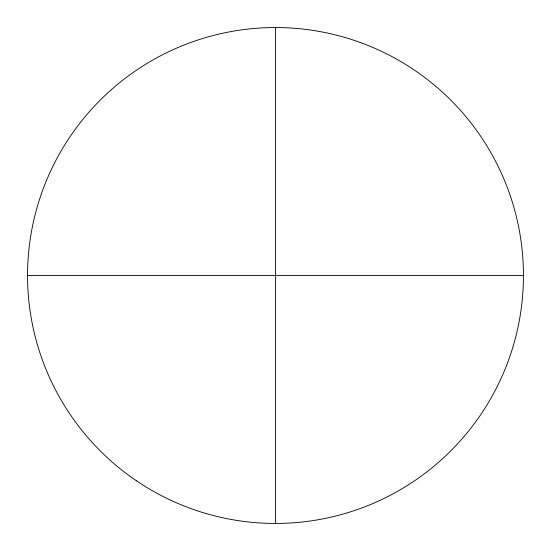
<?xml version="1.0" encoding="UTF-8"?>
<svg xmlns="http://www.w3.org/2000/svg" width="551" height="551" viewBox="0 0 551 551"><rect width="100%" height="100%" fill="white"/><g stroke="black" fill="none" stroke-linecap="round" stroke-linejoin="round"><path stroke-width="0.83" d="M27.55 275.5L523.45 275.5M275.5 27.55L275.5 523.45M136.524 480.837A247.95 247.95 0 0 0 522.816 293.187A247.95 247.95 0 0 0 167.16 52.469A247.95 247.95 0 0 0 136.524 480.837"/></g></svg>
